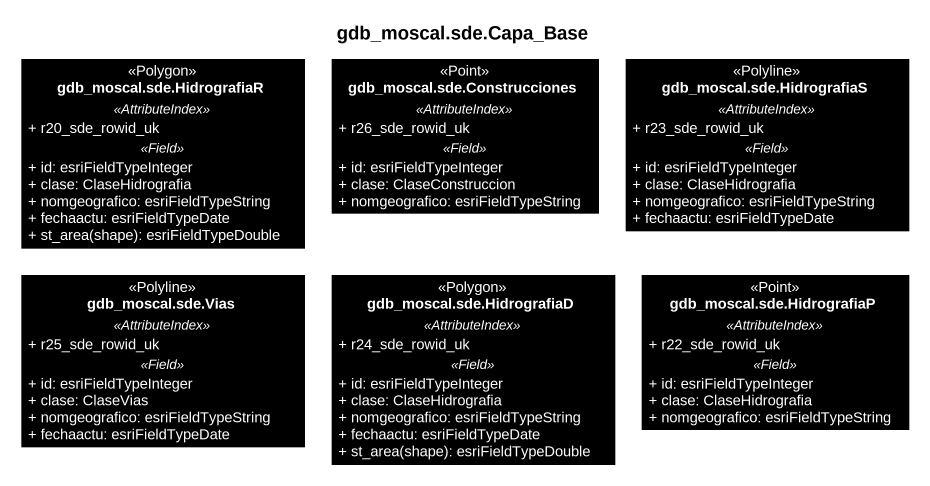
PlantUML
@startuml
title gdb_moscal.sde.Capa_Base
hide circle
hide empty members
skinparam classAttributeIconSize 0
class "gdb_moscal.sde.HidrografiaR" as gdb_moscal_sde_HidrografiaR <<Polygon>> #000000 {
  .. <<AttributeIndex>> ..
  + r20_sde_rowid_uk
  .. <<Field>> ..
  + id: esriFieldTypeInteger
  + clase: ClaseHidrografia
  + nomgeografico: esriFieldTypeString
  + fechaactu: esriFieldTypeDate
  {field} + st_area(shape): esriFieldTypeDouble
}
class "gdb_moscal.sde.Construcciones" as gdb_moscal_sde <<Point>> #000000 {
  .. <<AttributeIndex>> ..
  + r26_sde_rowid_uk
  .. <<Field>> ..
  + id: esriFieldTypeInteger
  + clase: ClaseConstruccion
  + nomgeografico: esriFieldTypeString
}
class "gdb_moscal.sde.HidrografiaS" as gdb_moscal_sde_HidrografiaS <<Polyline>> #000000 {
  .. <<AttributeIndex>> ..
  + r23_sde_rowid_uk
  .. <<Field>> ..
  + id: esriFieldTypeInteger
  + clase: ClaseHidrografia
  + nomgeografico: esriFieldTypeString
  + fechaactu: esriFieldTypeDate
}
class "gdb_moscal.sde.Vias" as gdb_moscal_sde_Vias <<Polyline>> #000000 {
  .. <<AttributeIndex>> ..
  + r25_sde_rowid_uk
  .. <<Field>> ..
  + id: esriFieldTypeInteger
  + clase: ClaseVias
  + nomgeografico: esriFieldTypeString
  + fechaactu: esriFieldTypeDate
}
class "gdb_moscal.sde.HidrografiaD" as gdb_moscal_sde_HidrografiaD <<Polygon>> #000000 {
  .. <<AttributeIndex>> ..
  + r24_sde_rowid_uk
  .. <<Field>> ..
  + id: esriFieldTypeInteger
  + clase: ClaseHidrografia
  + nomgeografico: esriFieldTypeString
  + fechaactu: esriFieldTypeDate
  {field} + st_area(shape): esriFieldTypeDouble
}
class "gdb_moscal.sde.HidrografiaP" as gdb_moscal_sde_HidrografiaP <<Point>> #000000 {
  .. <<AttributeIndex>> ..
  + r22_sde_rowid_uk
  .. <<Field>> ..
  + id: esriFieldTypeInteger
  + clase: ClaseHidrografia
  + nomgeografico: esriFieldTypeString
}
@enduml
